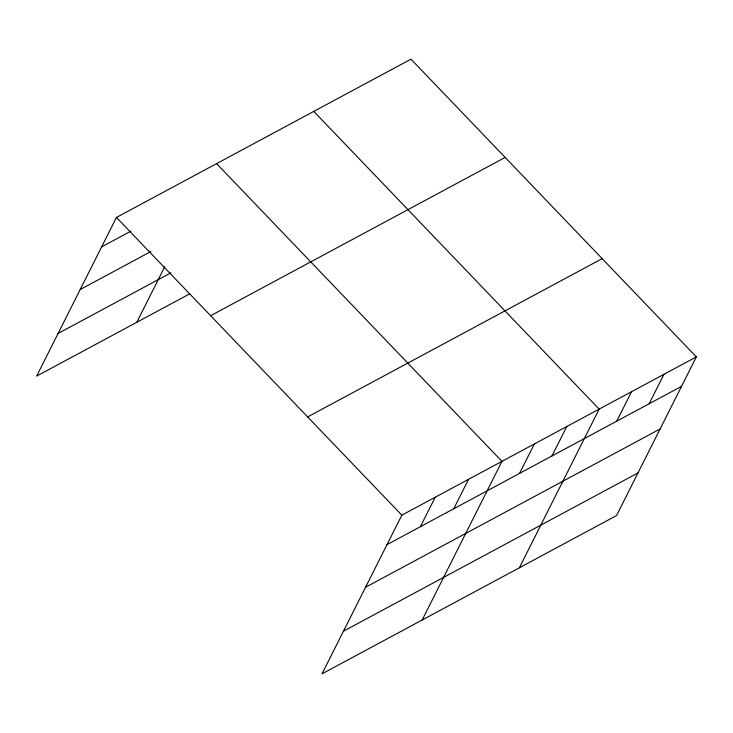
<?xml version="1.0" encoding="UTF-8"?>
<svg xmlns="http://www.w3.org/2000/svg" width="733" height="733" viewBox="0 0 733 733"><rect width="100%" height="100%" fill="white"/><g stroke="black" fill="none" stroke-linecap="round" stroke-linejoin="round"><path stroke-width="1.1" d="M696.35 356.898L401.821 515.171L322.025 673.829L616.554 515.556L696.35 356.898L410.975 59.171L116.446 217.444L36.65 376.102L189.801 293.796M136.787 322.291L164.76 266.665M420.385 526.688L435.2 497.24M453.773 508.748L468.579 479.3M422.162 620.017L501.958 461.359L216.583 163.633M519.55 473.399L534.357 443.951M551.949 455.99L566.756 426.542M519.358 567.791L599.154 409.133L313.779 111.398M616.737 421.173L631.553 391.724M649.136 403.764L663.951 374.306M101.63 246.893L131.088 231.069M80.19 289.535L150.879 251.547M58.09 333.46L171 272.786M210.618 315.694L505.147 157.421M307.649 416.921L602.178 258.648M387.006 544.628L681.534 386.346M365.565 587.261L660.094 428.988M343.465 631.195L638.003 472.922M116.446 217.444L401.821 515.171"/></g></svg>
